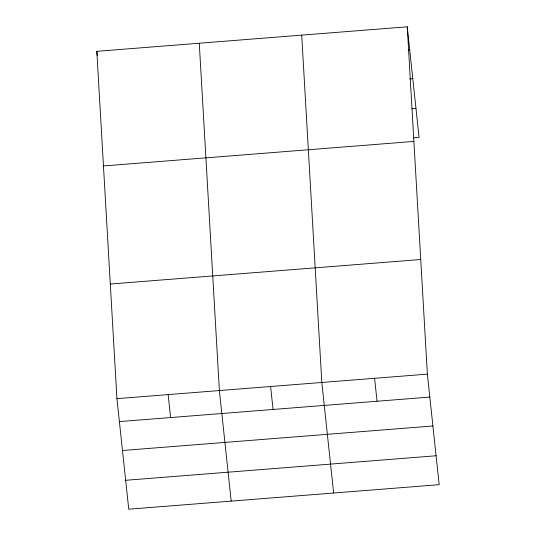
<?xml version="1.0" encoding="UTF-8"?>
<svg xmlns="http://www.w3.org/2000/svg" width="536" height="536" viewBox="0 0 536 536"><rect width="100%" height="100%" fill="white"/><g stroke="black" fill="none" stroke-linecap="round" stroke-linejoin="round"><path stroke-width="0.8" d="M407.253 26.8L427.366 374.128L439.178 484.678L128.747 509.2L116.935 398.65L96.822 51.322L407.253 26.8L419.065 137.35L413.296 137.806M408.057 49.875L409.705 49.748M409.497 78.919L412.794 78.658M411.856 108.768L415.976 108.44M103.461 165.946L413.886 141.417M110.295 284.033L420.727 259.511M116.935 398.65L427.366 374.128M119.387 421.598L429.818 397.076M122.476 450.508L432.907 425.986M125.659 480.29L436.09 455.768M374.59 378.295L377.043 401.243M333.633 493.013L321.821 382.463L301.708 35.142M270.6 386.51L273.052 409.457M231.19 501.106L219.378 390.556L199.265 43.235M168.157 394.603L170.609 417.551M96.822 51.322L97.257 55.422"/></g></svg>
